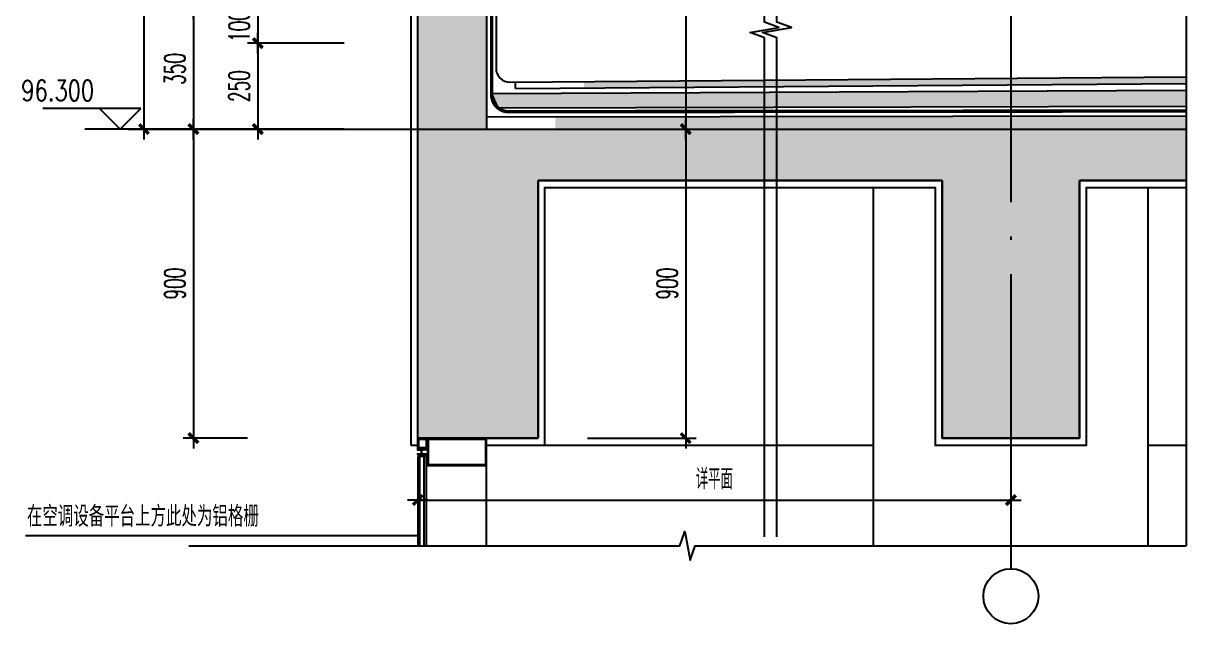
# Model space of a CAD drawing. Extents: x 1980812 to 2578970, y -669191 to 284498.
# Drawn here: x 1999068 to 2005846, y -587074 to -583577 of the extents above; entities that cross this region are included whole.
import ezdxf
from ezdxf.enums import TextEntityAlignment as Align

# ---------------------------------------------------------------- set-up
doc = ezdxf.new("R2010")
doc.units = 0
doc.header["$LTSCALE"] = 1000
doc.header["$MEASUREMENT"] = 0
doc.linetypes.add('DASH', pattern=[0.35, 0.25, -0.1])
doc.linetypes.add('DOTE', pattern=[2.42, 2, -0.2, 0.02, -0.2])
for name, color, linetype in [('A-SECT-MBND-FINE', 252, 'Continuous'), ('A-SECT-MCUT', 1, 'Continuous'), ('A-SECT-MCUT-FINE', 137, 'Continuous'), ('AXIS', 3, 'Continuous'), ('AXIS_TEXT', 7, 'Continuous'), ('BH', 191, 'Continuous'), ('DIM_ELEV', 3, 'Continuous'), ('DIM_SYMB', 3, 'Continuous'), ('dote', 1, 'DOTE'), ('TEXT', 7, 'Continuous'), ('WALL', 4, 'Continuous'), ('WINDOW', 2, 'Continuous'), ('保温板', 20, 'Continuous'), ('可见看线', 63, 'Continuous'), ('柱墙填充', 181, 'Continuous'), ('详细标注', 231, 'Continuous'), ('防水卷材', 6, 'DASH'), ('面层', 31, 'Continuous')]:
    doc.layers.add(name, color=color, linetype=linetype)
doc.styles.add('COMPLEX', font='COMPLEX')
doc.styles.add('DIM_FONT', font='SIMPLEX', dxfattribs={"width": 0.7, "bigfont": 'GBCBIG'})
doc.styles.add('FSJ-SHX', font='txtw.shx', dxfattribs={"width": 0.75, "bigfont": 'hztxtw.shx'})
doc.styles.add('HZTXTW', font='txtw.shx', dxfattribs={"width": 0.6, "bigfont": 'hztxtw.shx'})
doc.dimstyles.new('DIMN20', dxfattribs={"dimscale": 0.2, "dimtxt": 300, "dimasz": 1, "dimexe": 150, "dimexo": 0, "dimgap": 100, "dimtad": 1, "dimdec": 0, "dimzin": 0, "dimdsep": 46, "dimtxsty": 'DIM_FONT', "dimblk1": '_DIMX', "dimblk2": '_DIMX', "dimsah": 1, "dimcen": 0.09, "dimclrd": 256, "dimclre": 256, "dimclrt": 7, "dimadec": 0, "dimazin": 0, "dimtfac": 1, "dimtdec": 0, "dimtix": 1, "dimtmove": 2, "dimatfit": 3, "dimldrblk": '_DIMX', "dimfxl": 150, "dimtolj": 1, "dimtzin": 0, "dimarcsym": 0})
pattern_1 = [(130, (2818940.33, -692371.455), (-71.7260183, -6.2752135), [7.5, -82.5]), (185, (2818940.33, -692371.455), (13.8751334, 75.2192134), [6, -66]), (79.5486, (2818934.35, -692371.98), (-57.8509382, 68.9439542), [6.374019, -70.1142112]), (133.8158, (2818940.33, -692351.455), (-106.7241049, -16.5519014), [11.25, -123.75]), (83.3644, (2818931.43, -692352.83), (-93.4662706, 97.411787), [9.561029, -105.1713]), (188.8158, (2818940.33, -692351.46), (-93.4661945, 97.41186), [9, -99]), (159, (2818930.33, -692356.455), (-59.6907052, -40.2618891), [7.5, -82.5]), (214, (2818930.33, -692356.455), (-24.3315332, 72.5150045), [6, -66]), (108.5486, (2818925.354, -692359.81), (-84.0222629, 32.2530497), [6.374019, -70.1142112]), (142.5, (2818940.328, -692371.455), (-1.21598553, 33.28938538), [0, -65.2, 0, -67, 0, -66.25]), (172.5, (2818940.33, -692371.455), (-26.30695374, 39.4411712), [0, -38.2, 0, -63.7, 0, -25.25]), (212.5, (2818962.628, -692371.455), (-53.38224362, -2.25548717), [0, -25, 0, -78, 0, -103.5]), (222.5, (2818972.63, -692371.455), (-58.3186169, 10.0104982), [0, -32.5, 0, -51.8, 0, -73.5])]

# ---------------------------------------------------------------- blocks, each defined once
blk = doc.blocks.new('_DIMX')
blk.add_line((-150, 0), (150, 0))
at = {"const_width": 50}
blk.add_lwpolyline([(-70, -70), (70, 70)], dxfattribs=at)
blk = doc.blocks.new('*D2772')
at = {"layer": 'Defpoints', "color": 0, "transparency": 16777216}
for p in [(24622.3, 7634.3, 0), (25122.3, 6734.3, 0), (25408.2, 6734.3)]:
    blk.add_point(p, dxfattribs=at)
at = {"layer": '详细标注', "lineweight": -2, "transparency": 16777216}
for p, q in [((24622.3, 7634.3), (25438.2, 7634.3)), ((25408.2, 7634.1), (25408.2, 6734.5)), ((25122.3, 6734.3), (25438.2, 6734.3))]:
    blk.add_line(p, q, dxfattribs=at)
at = {"layer": '详细标注', "lineweight": -2, "transparency": 16777216, "xscale": 0.2, "yscale": 0.2, "zscale": 0.2}
for p, rotation in [((25408.2, 7634.3), 90), ((25408.2, 6734.3), 270)]:
    blk.add_blockref('_DIMX', p, dxfattribs=dict(at, rotation=rotation))
at = {"layer": '详细标注', "color": 7, "transparency": 16777216, "insert": (25353.9, 7184.3), "char_height": 60, "attachment_point": 5, "rotation": 90, "style": 'HZTXTW'}
blk.add_mtext('\\A1;900', dxfattribs=at)
blk = doc.blocks.new('*D2773')
at = {"layer": 'Defpoints', "color": 0, "transparency": 16777216}
for p in [(24413.9, 7984.3), (24162.7, 7884.3), (24413.9, 7884.3)]:
    blk.add_point(p, dxfattribs=at)
at = {"layer": '详细标注', "lineweight": -2, "transparency": 16777216}
for p, q in [((24413.9, 7984.3), (24132.7, 7984.3)), ((24162.7, 7984.5), (24162.7, 7984.7)), ((24162.7, 7984.3), (24162.7, 7884.3)), ((24413.9, 7884.3), (24132.7, 7884.3)), ((24162.7, 7884.1), (24162.7, 7883.9))]:
    blk.add_line(p, q, dxfattribs=at)
at = {"layer": '详细标注', "lineweight": -2, "transparency": 16777216, "xscale": 0.2, "yscale": 0.2, "zscale": 0.2}
for p, rotation in [((24162.7, 7984.3), 270), ((24162.7, 7884.3), 90)]:
    blk.add_blockref('_DIMX', p, dxfattribs=dict(at, rotation=rotation))
at = {"layer": '详细标注', "color": 7, "transparency": 16777216, "insert": (24108.4, 7934.3), "char_height": 60, "attachment_point": 5, "rotation": 90, "style": 'HZTXTW'}
blk.add_mtext('\\A1;100', dxfattribs=at)
blk = doc.blocks.new('*D2774')
at = {"layer": 'Defpoints', "color": 0, "transparency": 16777216}
for p in [(24413.9, 7884.3), (24162.7, 7634.3), (24413.9, 7634.3, 0)]:
    blk.add_point(p, dxfattribs=at)
at = {"layer": '详细标注', "lineweight": -2, "transparency": 16777216}
for p, q in [((24413.9, 7884.3), (24132.7, 7884.3)), ((24162.7, 7884.1), (24162.7, 7634.5)), ((24413.9, 7634.3), (24132.7, 7634.3))]:
    blk.add_line(p, q, dxfattribs=at)
at = {"layer": '详细标注', "lineweight": -2, "transparency": 16777216, "xscale": 0.2, "yscale": 0.2, "zscale": 0.2}
for p, rotation in [((24162.7, 7884.3), 90), ((24162.7, 7634.3), 270)]:
    blk.add_blockref('_DIMX', p, dxfattribs=dict(at, rotation=rotation))
at = {"layer": '详细标注', "color": 7, "transparency": 16777216, "insert": (24108.4, 7759.3), "char_height": 60, "attachment_point": 5, "rotation": 90, "style": 'HZTXTW'}
blk.add_mtext('\\A1;250', dxfattribs=at)
blk = doc.blocks.new('*D2775')
at = {"layer": 'Defpoints', "color": 0, "transparency": 16777216}
for p in [(24132.7, 7984.3), (23975.5, 7634.3), (24132.7, 7634.3)]:
    blk.add_point(p, dxfattribs=at)
at = {"layer": '详细标注', "lineweight": -2, "transparency": 16777216}
for p, q in [((24132.7, 7984.3), (23945.5, 7984.3)), ((23975.5, 7984.1), (23975.5, 7634.5)), ((24132.7, 7634.3), (23945.5, 7634.3))]:
    blk.add_line(p, q, dxfattribs=at)
at = {"layer": '详细标注', "lineweight": -2, "transparency": 16777216, "xscale": 0.2, "yscale": 0.2, "zscale": 0.2}
for p, rotation in [((23975.5, 7984.3), 90), ((23975.5, 7634.3), 270)]:
    blk.add_blockref('_DIMX', p, dxfattribs=dict(at, rotation=rotation))
at = {"layer": '详细标注', "color": 7, "transparency": 16777216, "insert": (23921.3, 7809.3), "char_height": 60, "attachment_point": 5, "rotation": 90, "style": 'HZTXTW'}
blk.add_mtext('\\A1;350', dxfattribs=at)
blk = doc.blocks.new('*D2776')
at = {"layer": 'Defpoints', "color": 0, "transparency": 16777216}
for p in [(24132.7, 7634.3), (23975.5, 6734.3), (24132.7, 6734.3)]:
    blk.add_point(p, dxfattribs=at)
at = {"layer": '详细标注', "lineweight": -2, "transparency": 16777216}
for p, q in [((24132.7, 7634.3), (23945.5, 7634.3)), ((23975.5, 7634.1), (23975.5, 6734.5)), ((24132.7, 6734.3), (23945.5, 6734.3))]:
    blk.add_line(p, q, dxfattribs=at)
at = {"layer": '详细标注', "lineweight": -2, "transparency": 16777216, "xscale": 0.2, "yscale": 0.2, "zscale": 0.2}
for p, rotation in [((23975.5, 7634.3), 90), ((23975.5, 6734.3), 270)]:
    blk.add_blockref('_DIMX', p, dxfattribs=dict(at, rotation=rotation))
at = {"layer": '详细标注', "color": 7, "transparency": 16777216, "insert": (23921.3, 7184.3), "char_height": 60, "attachment_point": 5, "rotation": 90, "style": 'HZTXTW'}
blk.add_mtext('\\A1;900', dxfattribs=at)
blk = doc.blocks.new('*D2777')
at = {"layer": 'Defpoints', "color": 0, "transparency": 16777216}
for p in [(24722.4, 9134.3, 0), (24722.4, 7634.3, 0), (25408.2, 7634.3)]:
    blk.add_point(p, dxfattribs=at)
at = {"layer": '详细标注', "lineweight": -2, "transparency": 16777216}
for p, q in [((24722.4, 9134.3), (25438.2, 9134.3)), ((25408.2, 9134.1), (25408.2, 7634.5)), ((24722.4, 7634.3), (25438.2, 7634.3))]:
    blk.add_line(p, q, dxfattribs=at)
at = {"layer": '详细标注', "lineweight": -2, "transparency": 16777216, "xscale": 0.2, "yscale": 0.2, "zscale": 0.2}
for p, rotation in [((25408.2, 9134.3), 90), ((25408.2, 7634.3), 270)]:
    blk.add_blockref('_DIMX', p, dxfattribs=dict(at, rotation=rotation))
at = {"layer": '详细标注', "color": 7, "transparency": 16777216, "insert": (25353.9, 8384.3), "char_height": 60, "attachment_point": 5, "rotation": 90, "style": 'HZTXTW'}
blk.add_mtext('\\A1;1500', dxfattribs=at)
blk = doc.blocks.new('*D2782')
at = {"layer": 'Defpoints', "color": 0, "transparency": 16777216}
for p in [(24628.5, 6621, 0), (26354.5, 6621), (26354.5, 6554.1)]:
    blk.add_point(p, dxfattribs=at)
at = {"layer": '详细标注', "lineweight": -2, "transparency": 16777216}
for p, q in [((24628.5, 6621), (24628.5, 6524.1)), ((26354.5, 6621), (26354.5, 6524.1)), ((24628.7, 6554.1), (26354.3, 6554.1))]:
    blk.add_line(p, q, dxfattribs=at)
at = {"layer": '详细标注', "lineweight": -2, "transparency": 16777216, "xscale": 0.2, "yscale": 0.2, "zscale": 0.2, "rotation": 180}
blk.add_blockref('_DIMX', (24628.5, 6554.1), dxfattribs=at)
at = {"layer": '详细标注', "lineweight": -2, "transparency": 16777216, "xscale": 0.2, "yscale": 0.2, "zscale": 0.2}
blk.add_blockref('_DIMX', (26354.5, 6554.1), dxfattribs=at)
at = {"layer": '详细标注', "color": 7, "transparency": 16777216, "insert": (25491.5, 6615), "char_height": 60, "attachment_point": 5, "style": 'HZTXTW'}
blk.add_mtext('\\A1;详平面', dxfattribs=at)
blk = doc.blocks.new('*D2783')
at = {"layer": 'Defpoints', "color": 0, "transparency": 16777216}
for p in [(24150.3, 11984.3, 0), (23831.3, 7634.3), (24150.3, 7634.3)]:
    blk.add_point(p, dxfattribs=at)
at = {"layer": '详细标注', "lineweight": -2, "transparency": 16777216}
for p, q in [((24150.3, 11984.3), (23801.3, 11984.3)), ((23831.3, 11984.1), (23831.3, 7634.5)), ((24150.3, 7634.3), (23801.3, 7634.3))]:
    blk.add_line(p, q, dxfattribs=at)
at = {"layer": '详细标注', "lineweight": -2, "transparency": 16777216, "xscale": 0.2, "yscale": 0.2, "zscale": 0.2}
for p, rotation in [((23831.3, 11984.3), 90), ((23831.3, 7634.3), 270)]:
    blk.add_blockref('_DIMX', p, dxfattribs=dict(at, rotation=rotation))
at = {"layer": '详细标注', "color": 7, "transparency": 16777216, "insert": (23777, 9809.3), "char_height": 60, "attachment_point": 5, "rotation": 90, "style": 'HZTXTW'}
blk.add_mtext('\\A1;4350', dxfattribs=at)
blk = doc.blocks.new('_AXISO')
blk.add_circle((0, 0), 0.5)
at = {"layer": 'AXIS_TEXT', "style": 'COMPLEX', "width": 1.041667}
blk.add_attdef('A', text='', height=0.56, dxfattribs=at).set_placement((-0.25, -0.28), (0.25, -0.28), align=Align.FIT)
blk = doc.blocks.new('sthsthst')
at = {"layer": 'BH'}
h = blk.add_hatch(dxfattribs=at)
h.set_pattern_fill('惶妮土', color=256, scale=10, style=0)
h.set_pattern_definition(pattern_1)
h.paths.add_polyline_path([(26864.2, 7764.8), (26864.2, 7783.8), (25112.4, 7771), (25112.4, 7751.9)])
h = blk.add_hatch(dxfattribs=at)
h.set_pattern_fill('惶妮土', color=256, scale=10, style=0)
h.set_pattern_definition(pattern_1)
h.paths.add_polyline_path([(26864.2, 7634.2), (26864.2, 7671.4), (25028.5, 7668.8), (25028.5, 7634.2)])
at = {"layer": '保温板'}
h = blk.add_hatch(dxfattribs=at)
h.set_pattern_fill('HONEY', color=256, scale=8, style=0)
h.set_pattern_definition([(7e-15, (-196196.746, -455226.87), (19.05, 10.99852), [12.7, -25.4]), (120, (-196196.746, -455226.87), (-19.04999772, 10.99852394), [12.7, -25.4]), (60, (-196196.746, -455226.87), (2.28e-06, 21.99704394), [-25.4, 12.7])])
h.paths.add_polyline_path([(26864.2, 7699), (26864.2, 7745.8), (25793.5, 7740.1), (25793.5, 7739.9), (24843.5, 7737.9), (24862.5, 7695.2)])
at = {"layer": '柱墙填充'}
h = blk.add_hatch(dxfattribs=at)
h.set_pattern_fill('钢筋混凝土', color=256, scale=20)
h.set_pattern_definition([(45, (5934.507, -112773.585), (-35.35534, 35.35534), []), (50, (5934.51, -112773.58), (143.45204, -12.55043), [15, -165]), (355, (5934.5, -112773.58), (-27.75027, 150.43843), [12, -132]), (100.4514, (5946.46, -112774.63), (115.70188, 137.88791), [12.74804, -140.22842]), (46.1842, (5934.5, -112733.58), (213.4482, -33.1038), [22.5, -247.5]), (96.6356, (5952.3, -112736.34), (186.93254, 194.82357), [19.12206, -210.3426]), (351.1842, (5934.5, -112733.58), (186.9324, 194.82372), [18, -198]), (21, (5954.51, -112743.58), (119.38141, -80.52378), [15, -165]), (326, (5954.5, -112743.58), (48.66307, 145.03001), [12, -132]), (71.4514, (5964.46, -112750.3), (168.04453, 64.5061), [12.74804, -140.22842]), (37.5, (5934.507, -112773.585), (2.431971, 66.57877), [0, -130.4, 0, -134, 0, -132.5]), (7.5, (5934.51, -112773.585), (52.613907, 78.882342), [0, -76.4, 0, -127.4, 0, -50.5]), (327.5, (5889.907, -112773.585), (106.764487, -4.510974), [0, -50, 0, -156, 0, -207]), (317.5, (5869.91, -112773.585), (116.637234, 20.020996), [0, -65, 0, -103.6, 0, -147])])
h.paths.add_polyline_path([(26864.2, 7484.3), (26864.2, 7634.3), (24828.5, 7634.3), (24828.5, 9434.3), (24628.4, 9434.3), (24628.6, 7984.3), (24628.5, 7984.3), (24628.5, 6734.3), (24978.5, 6734.3), (24978.5, 7484.3), (26154.5, 7484.3), (26154.5, 6734.3), (26554.5, 6734.3), (26554.5, 7484.3)])
at = {"layer": 'A-SECT-MBND-FINE'}
for p, q in [((26678.5, 7484.3, 0), (26740.8, 7484.3, 0)), ((26154.5, 6734.3, 0), (26554.5, 6734.3, 0))]:
    blk.add_line(p, q, dxfattribs=at)
at = {"layer": 'A-SECT-MCUT', "elevation": 0}
for points in [[(24628.5, 6734.3), (24655.5, 6734.3), (24655.5, 6703.1), (24628.5, 6703.1)], [(24631.5, 6731.3), (24652.5, 6731.3), (24652.5, 6706.1), (24631.5, 6706.1)], [(24828.5, 6694.3), (24828.5, 6734.3), (24692.9, 6734.3), (24656.5, 6734.3), (24656.5, 6702.1), (24639.8, 6702.1), (24639.8, 6701.2), (24643.3, 6700.4), (24643.8, 6700.9), (24656.5, 6700.9), (24656.5, 6694.3), (24656.5, 6687.8), (24643.8, 6687.8), (24643.3, 6688.3), (24639.8, 6687.5), (24639.8, 6686.6), (24656.5, 6686.6), (24656.5, 6654.3), (24692.9, 6654.3), (24828.5, 6654.3)], [(24659.5, 6731.8), (24825.5, 6731.8), (24825.5, 6694.3), (24825.5, 6656.8), (24659.5, 6656.8)], [(24639.2, 6699.7), (24643, 6699.3), (24643.9, 6700.5), (24643.3, 6700.9), (24642.8, 6700.4), (24639.2, 6701.2), (24639.2, 6702.1), (24628, 6702.1), (24628, 6700.6), (24638, 6700.6), (24638, 6688.1), (24628, 6688.1), (24628, 6686.6), (24639.2, 6686.6), (24639.2, 6687.5), (24642.8, 6688.3), (24643.3, 6687.8), (24643.9, 6688.2), (24643, 6689.3), (24639.2, 6689)]]:
    blk.add_lwpolyline(points, close=True, dxfattribs=at)
at = {"layer": 'A-SECT-MCUT-FINE'}
for p, q in [((24647.5, 6680.6, 0), (24633.5, 6680.6, 0)), ((24828.5, 6420.9, 0), (24828.5, 6654.3, 0)), ((24828.5, 6466.2, 0), (24828.5, 6654.3, 0))]:
    blk.add_line(p, q, dxfattribs=at)
blk.add_circle((24646.3, 6683.6, 0), 2.98, dxfattribs=at)
blk.add_arc((24629.7, 6683.2, 0), 5.39, 332.0817, 39.4318, dxfattribs=at)
at = {"layer": 'AXIS'}
blk.add_line((26354.5, 6402.7), (26354.5, 6354.1), dxfattribs=at)
at = {"layer": 'DIM_ELEV'}
for p, q in [((23822.2, 7694.1, 0), (23537.1, 7694.1, 0)), ((23762.2, 7634.1, 0), (23702.2, 7694.1, 0)), ((23762.2, 7634.1, 0), (23822.2, 7694.1, 0)), ((23838.9, 7634.3, 0), (23659.4, 7634.3, 0))]:
    blk.add_line(p, q, dxfattribs=at)
at = {"layer": 'DIM_SYMB'}
for p, q in [((26864.2, 9631.9, 0), (26864.2, 6420.9, 0)), ((23487, 6450.7, 0), (24628.5, 6450.7, 0))]:
    blk.add_line(p, q, dxfattribs=at)
for points in [[(25637.4, 6447.2), (25637.4, 7900.1), (25595.4, 7915.4), (25679.4, 7930.2), (25637.4, 7945.1), (25637.4, 9398.1)], [(25673.8, 6447.2), (25673.8, 7900.1), (25631.8, 7915.4), (25715.8, 7930.2), (25673.8, 7945.1), (25673.8, 9398.1)], [(23962.1, 6420.9), (25390.6, 6420.9), (25405.9, 6462.9), (25420.7, 6378.9), (25435.6, 6420.9), (26864.2, 6420.9)]]:
    blk.add_lwpolyline(points, dxfattribs=at)
at = {"layer": 'dote', "linetype": 'DOTE', "ltscale": 0.5}
for p, q in [((26354.5, 9631.9, 0), (26354.5, 6402.7, 0)), ((23784.5, 7634.3, 0), (26864.2, 7634.3, 0))]:
    blk.add_line(p, q, dxfattribs=at)
at = {"layer": 'WALL'}
for p, q in [((24828.5, 9434.3, 0), (24828.5, 7634.3, 0)), ((24828.5, 9434.3, 0), (24828.5, 7634.3, 0)), ((24628.5, 6734.3, 0), (24628.5, 7984.3, 0)), ((24828.5, 7634.3, 0), (26864.2, 7634.3, 0)), ((26864.2, 7634.3, 0), (26864.2, 7484.3, 0)), ((24978.5, 6734.3, 0), (24978.5, 7484.3, 0)), ((24978.5, 6734.3, 0), (24978.5, 7484.3, 0)), ((24978.5, 7484.3, 0), (26154.5, 7484.3, 0)), ((26154.5, 7484.3, 0), (24978.5, 7484.3, 0)), ((24978.5, 7484.3, 0), (24978.5, 6734.3, 0)), ((26154.5, 7484.3, 0), (26154.5, 6734.3, 0)), ((26154.5, 6734.3, 0), (26154.5, 7484.3, 0)), ((26554.5, 6734.3, 0), (26554.5, 7484.3, 0)), ((26554.5, 7484.3, 0), (26678.5, 7484.3, 0)), ((26864.2, 7484.3, 0), (26554.5, 7484.3, 0)), ((26554.5, 7484.3, 0), (26554.5, 6734.3, 0)), ((26740.8, 7484.3, 0), (26864.2, 7484.3, 0)), ((24628.5, 6734.3, 0), (24978.5, 6734.3, 0)), ((24628.5, 6734.3, 0), (24978.5, 6734.3, 0)), ((24978.5, 6734.3, 0), (24628.5, 6734.3, 0)), ((26154.5, 6734.3, 0), (26554.5, 6734.3, 0)), ((26554.5, 6734.3, 0), (26154.5, 6734.3, 0))]:
    blk.add_line(p, q, dxfattribs=at)
at = {"layer": 'WALL', "elevation": 0}
for points in [[(26154.5, 7484.3), (26154.5, 6734.3), (26554.5, 6734.3), (26554.5, 7484.3)], [(26678.5, 7484.3), (26678.5, 7484.3), (26740.8, 7484.3), (26740.8, 7484.3)]]:
    blk.add_lwpolyline(points, dxfattribs=at)
at = {"layer": 'WINDOW'}
for p, q in [((24628.5, 6679.6, 0), (24629.5, 6680.6, 0)), ((24628.5, 6679.6, 0), (24628.5, 6420.9, 0)), ((24629.5, 6680.6, 0), (24633.5, 6680.6, 0)), ((24633.5, 6680.6, 0), (24634.5, 6679.6, 0)), ((24634.5, 6420.9, 0), (24634.5, 6680.6, 0)), ((24647.5, 6680.6, 0), (24646.5, 6679.6, 0)), ((24646.5, 6420.9, 0), (24646.5, 6679.6, 0)), ((24651.5, 6680.6, 0), (24647.5, 6680.6, 0)), ((24652.5, 6679.6, 0), (24651.5, 6680.6, 0)), ((24652.5, 6679.6, 0), (24652.5, 6420.9, 0))]:
    blk.add_line(p, q, dxfattribs=at)
at = {"layer": '保温板', "elevation": 0}
blk.add_lwpolyline([(26864.2, 7699.6), (24862.5, 7695.2), (24862.5, 7695.2), (24843.5, 7737.9), (26864.2, 7747.7)], dxfattribs=at)
at = {"layer": '可见看线'}
for p, q in [((25954.5, 6420.9, 0), (25954.5, 7464.3, 0)), ((26754.5, 6420.9, 0), (26754.5, 7464.3, 0)), ((24998.5, 6714.3, 0), (25954.5, 6714.3, 0)), ((26754.5, 6714.3, 0), (26864.2, 6714.3, 0))]:
    blk.add_line(p, q, dxfattribs=at)
at = {"layer": '防水卷材', "const_width": 10, "elevation": 0}
blk.add_lwpolyline([(24752.2, 9447.2), (24813.5, 9447.2, -0.414214), (24843.5, 9417.2), (24843.5, 9205.9), (24843.5, 9159.2), (24843.5, 7734.9, 0.453838), (24899, 7684.9), (26864.2, 7686.9)], format="xyb", dxfattribs=at)
at = {"layer": '面层'}
for p, q in [((24608.5, 9469.3, 0), (24608.5, 6834.3, 0)), ((24856.1, 9453.9, 0), (24856.1, 7811, 0)), ((24896.8, 7771, 0), (26864.2, 7786.3, 0)), ((24912.4, 7751.9, 0), (24912.4, 7771, 0)), ((24912.4, 7751.9, 0), (26864.2, 7767.2, 0)), ((24608.5, 6834.3, 0), (24608.5, 6714.3, 0)), ((24608.5, 6714.3, 0), (24628.5, 6714.3, 0))]:
    blk.add_line(p, q, dxfattribs=at)
at = {"layer": '面层', "elevation": 0}
for points in [[(26864.2, 7671.9), (24828.5, 7668.8)], [(24828.5, 6714.3), (24998.5, 6714.3), (24998.5, 7464.3), (26134.5, 7464.3), (26134.5, 6714.3), (26574.5, 6714.3), (26574.5, 7464.3), (26864.2, 7464.3)]]:
    blk.add_lwpolyline(points, dxfattribs=at)
at = {"layer": '面层'}
blk.add_arc((24896.1, 7811, 0), 40, 180, 270.9234, dxfattribs=at)
at = {"layer": 'AXIS', "xscale": 160, "yscale": 160, "zscale": 160}
blk.add_blockref('_AXISO', (26354.5, 6274.1), dxfattribs=at)
at = {"layer": 'TEXT', "style": 'FSJ-SHX', "width": 0.75}
blk.add_text('96.300', height=60, dxfattribs=at).set_placement((23580.6, 7746.6, 0), align=Align.MIDDLE)
blk.add_text('在空调设备平台上方此处为铝格栅', height=60, dxfattribs=at).set_placement((23490.7, 6476.8, 0))
at = {"layer": '详细标注'}
for p1, p2, distance, picture, middle in [((24150.3, 11984.3, 0), (24150.3, 7634.3, 0), -319, '*D2783', (23777, 9809.3, 0)), ((24722.4, 9134.3, 0), (24722.4, 7634.3, 0), 685.7, '*D2777', (25353.9, 8384.3, 0))]:
    dim = blk.add_aligned_dim(p1=p1, p2=p2, distance=distance, dimstyle='DIMN20', dxfattribs=at)
    dim.commit()
    dim.dimension.update_dxf_attribs({"geometry": picture, "text_midpoint": middle})
for base, p1, p2, picture, middle in [((23975.5, 7634.3, 0), (24132.7, 7984.3, 0), (24132.7, 7634.3, 0), '*D2775', (23921.3, 7809.3, 0)), ((24162.7, 7884.3, 0), (24413.9, 7984.3, 0), (24413.9, 7884.3, 0), '*D2773', (24108.4, 7934.3, 0)), ((24162.7, 7634.3, 0), (24413.9, 7884.3, 0), (24413.9, 7634.3, 0), '*D2774', (24108.4, 7759.3, 0)), ((23975.5, 6734.3, 0), (24132.7, 7634.3, 0), (24132.7, 6734.3, 0), '*D2776', (23921.3, 7184.3, 0)), ((25408.2, 6734.3, 0), (24622.3, 7634.3, 0), (25122.3, 6734.3, 0), '*D2772', (25353.9, 7184.3, 0))]:
    dim = blk.add_linear_dim(base=base, p1=p1, p2=p2, angle=90, dimstyle='DIMN20', dxfattribs=at)
    dim.commit()
    dim.dimension.update_dxf_attribs({"geometry": picture, "text_midpoint": middle})
dim = blk.add_aligned_dim(p1=(24628.5, 6621, 0), p2=(26354.5, 6621, 0), distance=-66.9, text='详平面', dimstyle='DIMN20', dxfattribs=at)
dim.commit()
dim.dimension.update_dxf_attribs({"geometry": '*D2782', "text_midpoint": (25491.5, 6615, 0)})

msp = doc.modelspace()

# ---------------------------------------------------------------- block references
at = {"layer": '面层', "xscale": 2, "yscale": 2, "zscale": 2}
msp.add_blockref('sthsthst', (1952107.7, -599461.8), dxfattribs=at)

doc.saveas('drawing.dxf')
